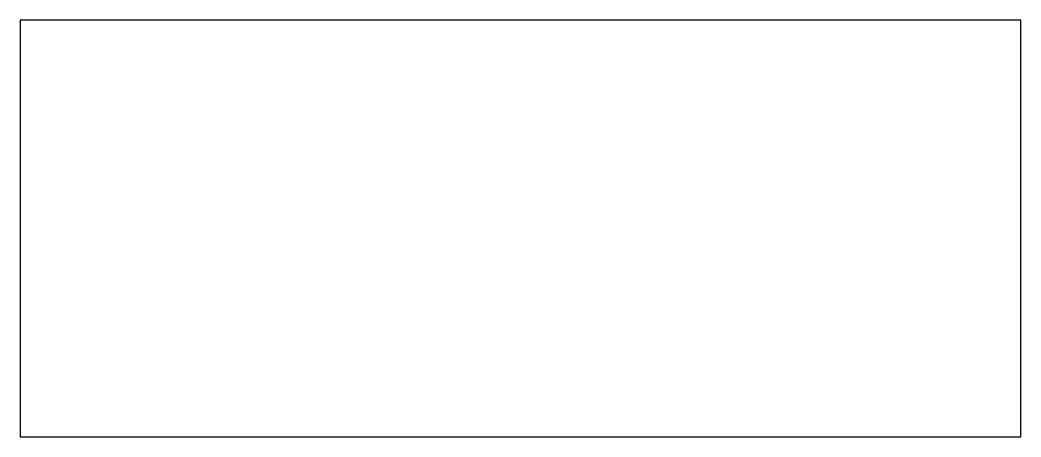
# Model space of a CAD drawing. Header units: millimetres. Extents: x 0 to 1200, y 0 to 500.
import ezdxf

# ---------------------------------------------------------------- set-up
doc = ezdxf.new("R2010")
doc.units = ezdxf.units.MM
doc.header["$MEASUREMENT"] = 0

msp = doc.modelspace()

# ---------------------------------------------------------------- linework, layer by layer
msp.add_lwpolyline([(0, 0), (1200, 0), (1200, 500), (0, 500)], close=True)

doc.saveas('drawing.dxf')
